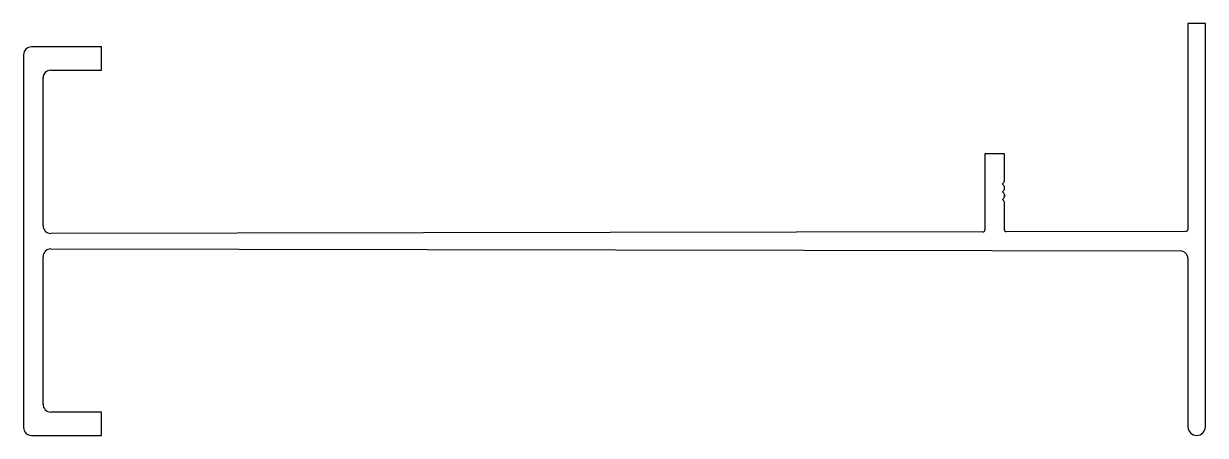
# Model space of a CAD drawing. Extents: x -72 to 80, y 6 to 59.
import ezdxf

# ---------------------------------------------------------------- set-up
doc = ezdxf.new("R2010")
doc.units = 0
doc.layers.get('0').update_dxf_attribs({"linetype": 'CONTINUOUS'})

msp = doc.modelspace()

# ---------------------------------------------------------------- linework, layer by layer
at = {"color": 7}
for p, q in [((79.99, 59.41), (77.74, 59.41)), ((77.74, 59.41), (77.74, 32.91)), ((79.99, 7.53), (79.99, 59.41)), ((-62.01, 56.41), (-71.01, 56.41)), ((-62.01, 53.41), (-62.01, 56.41)), ((-72.01, 55.41), (-72.01, 7.41)), ((-68.51, 53.41), (-62.01, 53.41)), ((-69.51, 33.41), (-69.51, 52.41)), ((54.14, 42.66), (51.64, 42.66)), ((51.64, 42.66), (51.64, 32.86)), ((54.14, 39.12), (54.14, 42.66)), ((53.9, 38.77), (54.07, 38.94)), ((54.07, 38.59), (53.9, 38.76)), ((54.14, 39.12), (54.14, 39.12)), ((54.14, 38.12), (54.14, 38.41)), ((53.9, 37.77), (54.07, 37.94)), ((54.07, 37.59), (53.9, 37.76)), ((53.9, 36.77), (54.07, 36.94)), ((54.07, 36.59), (53.9, 36.76)), ((54.14, 37.12), (54.14, 37.41)), ((54.14, 37.41), (54.14, 37.12)), ((54.14, 37.12), (54.14, 37.41)), ((54.14, 37.41), (54.14, 37.12)), ((54.14, 37.12), (54.14, 37.41)), ((54.14, 32.87), (54.14, 36.41)), ((54.14, 36.41), (54.14, 36.41)), ((54.14, 36.41), (54.14, 36.41)), ((51.39, 32.61), (-68.51, 32.41)), ((77.49, 32.66), (54.39, 32.62)), ((-68.51, 30.41), (76.74, 30.16)), ((-69.51, 10.41), (-69.51, 29.41)), ((77.74, 29.16), (77.74, 7.53)), ((-62.01, 9.41), (-68.51, 9.41)), ((-62.01, 6.41), (-62.01, 9.41)), ((-71.01, 6.41), (-62.01, 6.41)), ((78.87, 6.41), (78.87, 6.41))]:
    msp.add_line(p, q, dxfattribs=at)
for centre, radius, start, end in [((-71.01, 55.41), 1, 90, 180), ((-68.51, 52.41), 1, 90, 180), ((53.9, 38.76), 0.008, 135, 225), ((53.89, 39.12), 0.25, 315, 360), ((53.89, 38.41), 0.25, 0, 45), ((53.89, 38.12), 0.25, 315, 0), ((53.9, 37.76), 0.008, 135, 225), ((53.9, 36.76), 0.008, 135, 225), ((53.89, 37.41), 0.25, 360, 45), ((53.89, 37.12), 0.25, 315, 360), ((53.89, 36.41), 0.25, 0, 45), ((-68.51, 33.41), 1, 180, 270.0972), ((51.39, 32.86), 0.25, 270.0972, 0), ((54.39, 32.87), 0.25, 180, 270.0972), ((77.49, 32.91), 0.25, 270.131, 360), ((-68.51, 29.41), 1, 89.9032, 180), ((76.74, 29.16), 1, 360, 89.9032), ((-68.51, 10.41), 1, 180, 270), ((-71.01, 7.41), 1, 180, 270), ((78.87, 7.53), 1.12, 180, 270), ((78.87, 7.53), 1.12, 270, 0)]:
    msp.add_arc(centre, radius, start, end, dxfattribs=at)

doc.saveas('drawing.dxf')
